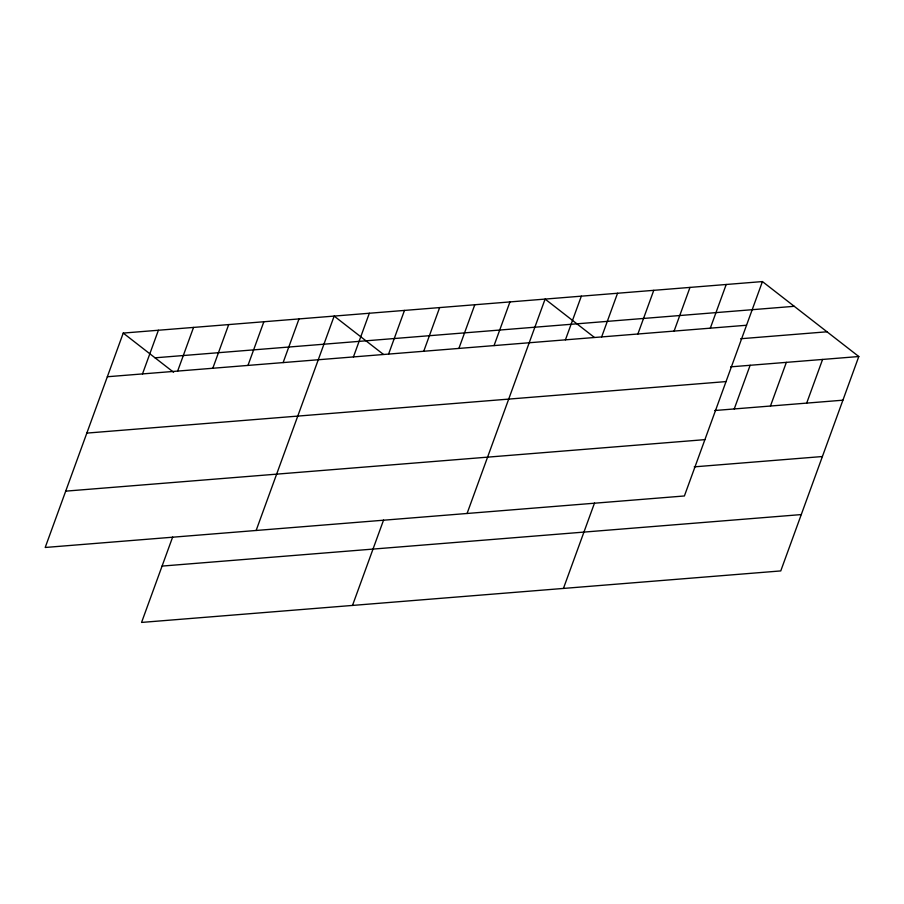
<?xml version="1.0" encoding="UTF-8"?>
<svg xmlns="http://www.w3.org/2000/svg" width="904" height="904" viewBox="0 0 904 904"><rect width="100%" height="100%" fill="white"/><g stroke="black" fill="none" stroke-linecap="round" stroke-linejoin="round"><path stroke-width="1.36" d="M762.434 281.573L123.238 333.079L45.2 547.474L684.396 495.968L762.434 281.573L858.8 356.526L780.762 570.921L141.566 622.427L172.641 537.066M142.493 373.928L158.392 330.254M177.647 371.092L193.546 327.417M212.802 368.256L228.701 324.581M247.967 365.419L263.855 321.756M283.121 362.594L299.009 318.92M256.137 530.478L334.164 316.084L383.443 354.413M353.43 356.922L369.329 313.247M388.584 354.097L404.483 310.422M423.739 351.26L439.638 307.586M352.503 605.431L383.567 520.071M458.893 348.424L474.792 304.75M494.047 345.599L509.946 301.925M467.074 513.483L545.101 299.088L594.38 337.407M565.429 339.847L581.328 296.173M601.646 336.921L617.545 293.246M637.874 334.005L653.773 290.331M563.441 588.425L594.504 503.065M674.09 331.09L689.989 287.415M710.318 328.163L726.206 284.489M734.24 408.947L750.139 365.272M770.457 406.032L786.356 362.357M806.684 403.116L822.583 359.442M155.036 357.814L794.232 306.309M107.339 376.753L746.534 325.248M740.625 338.751L827.002 331.791M730.635 366.854L858.8 356.526M86.829 433.095L726.025 381.59M714.736 410.518L842.901 400.189M65.709 491.143L704.905 439.638M694.227 466.859L822.403 456.531M162.076 566.085L801.272 514.579M123.238 333.079L173.602 372.256"/></g></svg>
